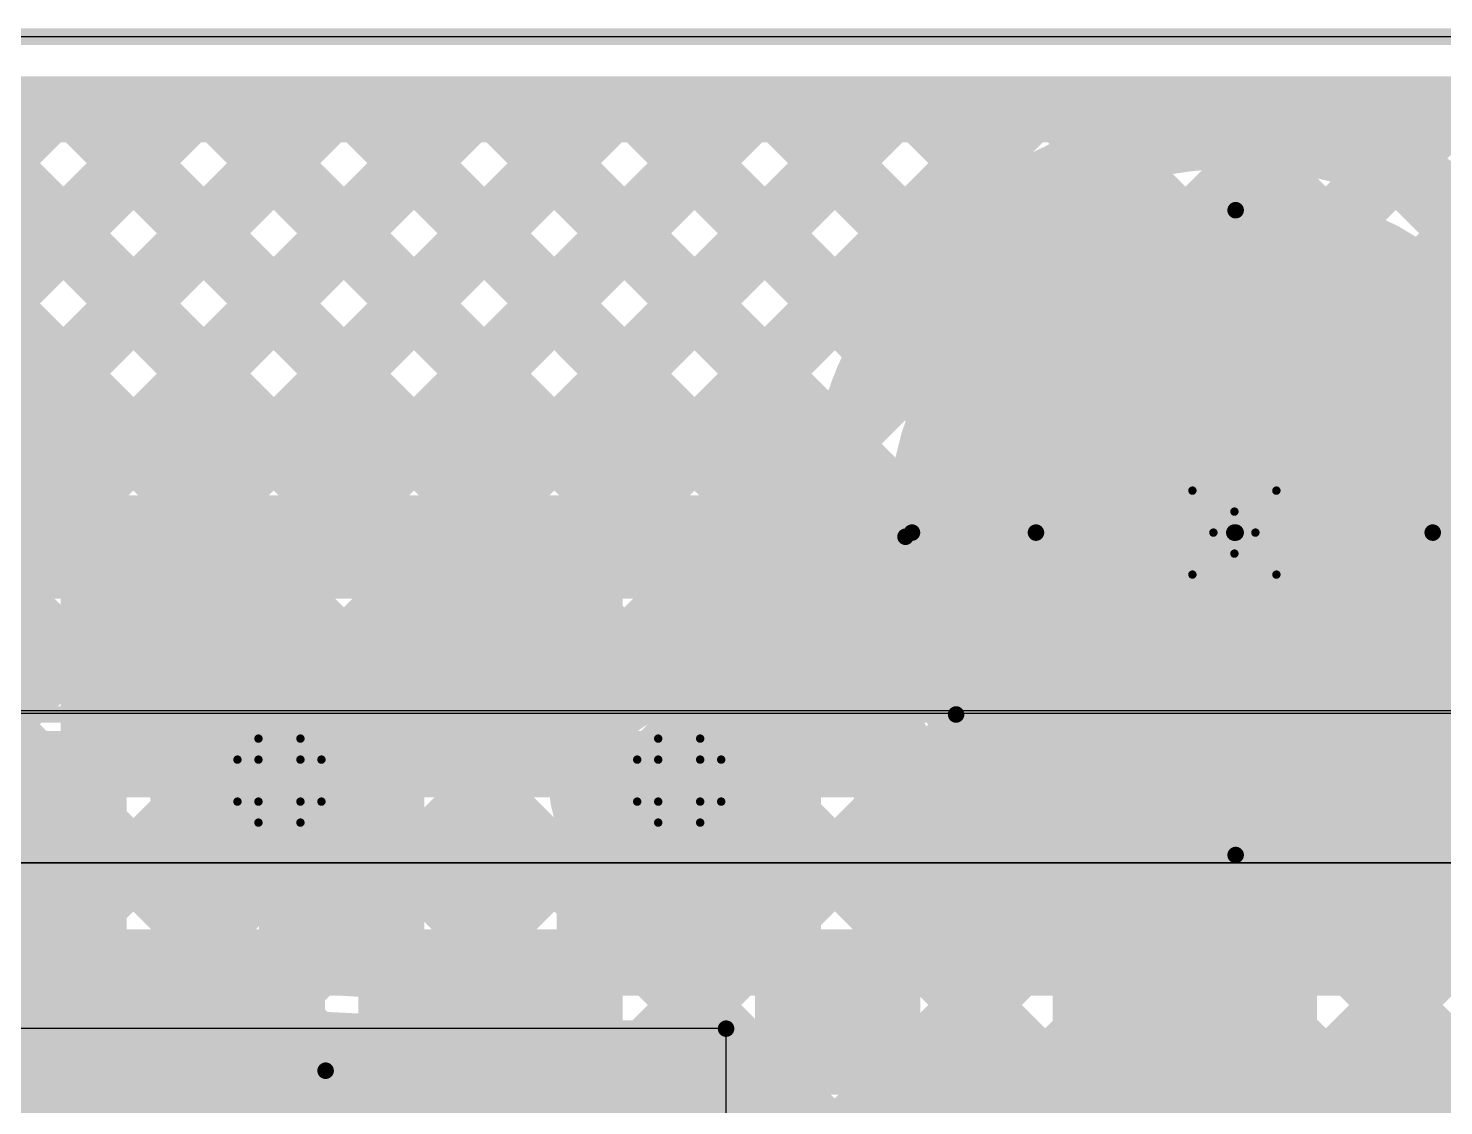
# Model space of a CAD drawing. Header units: millimetres. Extents: x 13 to 259, y -2 to 326.
# Drawn here: x 77 to 85.57, y 75.33 to 81.85 of the extents above; entities that cross this region are included whole.
import ezdxf

# ---------------------------------------------------------------- set-up
doc = ezdxf.new("R2010")
doc.units = ezdxf.units.MM
for name, color, linetype in [('BottomLayer', 5, 'Continuous'), ('BottomSolder', 6, 'Continuous'), ('ConnectLayer', 7, 'Continuous'), ('DrillDrawing', 1, 'Continuous'), ('Mechanical2', 216, 'Continuous'), ('Mechanical34', 56, 'Continuous'), ('Mechanical8', 56, 'Continuous'), ('MidLayer1', 16, 'Continuous'), ('MidLayer2', 76, 'Continuous'), ('MidLayer3', 90, 'Continuous'), ('MidLayer4', 156, 'Continuous'), ('MidLayer5', 130, 'Continuous'), ('MidLayer6', 216, 'Continuous'), ('MultiLayer', 9, 'Continuous'), ('TopLayer', 1, 'Continuous'), ('TopSolder', 216, 'Continuous')]:
    doc.layers.add(name, color=color, linetype=linetype)

# ---------------------------------------------------------------- blocks, each defined once
blk = doc.blocks.new('MTG240_400_177')
at = {"layer": 'BottomLayer', "const_width": 2}
blk.add_lwpolyline([(-1, 0, 1), (1, 0, 1)], format="xyb", close=True, dxfattribs=at)
at = {"layer": 'BottomSolder', "const_width": 2.1016}
blk.add_lwpolyline([(-1.0508, 0, 1), (1.0508, 0, 1)], format="xyb", close=True, dxfattribs=at)
at = {"layer": 'MidLayer1', "const_width": 2}
blk.add_lwpolyline([(-1, 0, 1), (1, 0, 1)], format="xyb", close=True, dxfattribs=at)
at = {"layer": 'MidLayer2', "const_width": 2}
blk.add_lwpolyline([(-1, 0, 1), (1, 0, 1)], format="xyb", close=True, dxfattribs=at)
at = {"layer": 'MidLayer3', "const_width": 2}
blk.add_lwpolyline([(-1, 0, 1), (1, 0, 1)], format="xyb", close=True, dxfattribs=at)
at = {"layer": 'MidLayer4', "const_width": 2}
blk.add_lwpolyline([(-1, 0, 1), (1, 0, 1)], format="xyb", close=True, dxfattribs=at)
at = {"layer": 'MidLayer5', "const_width": 2}
blk.add_lwpolyline([(-1, 0, 1), (1, 0, 1)], format="xyb", close=True, dxfattribs=at)
at = {"layer": 'MidLayer6', "const_width": 2}
blk.add_lwpolyline([(-1, 0, 1), (1, 0, 1)], format="xyb", close=True, dxfattribs=at)
at = {"layer": 'MultiLayer', "const_width": 2}
blk.add_lwpolyline([(-1, 0, 1), (1, 0, 1)], format="xyb", close=True, dxfattribs=at)
at = {"layer": 'TopLayer', "const_width": 2}
blk.add_lwpolyline([(-1, 0, 1), (1, 0, 1)], format="xyb", close=True, dxfattribs=at)
at = {"layer": 'TopSolder', "const_width": 2.1016}
blk.add_lwpolyline([(-1.0508, 0, 1), (1.0508, 0, 1)], format="xyb", close=True, dxfattribs=at)
blk = doc.blocks.new('MTG270_500_182')
at = {"layer": 'BottomLayer', "const_width": 2.5}
blk.add_lwpolyline([(-1.25, 0, 1), (1.25, 0, 1)], format="xyb", close=True, dxfattribs=at)
at = {"layer": 'BottomSolder', "const_width": 2.6016}
blk.add_lwpolyline([(-1.3008, 0, 1), (1.3008, 0, 1)], format="xyb", close=True, dxfattribs=at)
at = {"layer": 'MidLayer1', "const_width": 2.5}
blk.add_lwpolyline([(-1.25, 0, 1), (1.25, 0, 1)], format="xyb", close=True, dxfattribs=at)
at = {"layer": 'MidLayer2', "const_width": 2.5}
blk.add_lwpolyline([(-1.25, 0, 1), (1.25, 0, 1)], format="xyb", close=True, dxfattribs=at)
at = {"layer": 'MidLayer3', "const_width": 2.5}
blk.add_lwpolyline([(-1.25, 0, 1), (1.25, 0, 1)], format="xyb", close=True, dxfattribs=at)
at = {"layer": 'MidLayer4', "const_width": 2.5}
blk.add_lwpolyline([(-1.25, 0, 1), (1.25, 0, 1)], format="xyb", close=True, dxfattribs=at)
at = {"layer": 'MidLayer5', "const_width": 2.5}
blk.add_lwpolyline([(-1.25, 0, 1), (1.25, 0, 1)], format="xyb", close=True, dxfattribs=at)
at = {"layer": 'MidLayer6', "const_width": 2.5}
blk.add_lwpolyline([(-1.25, 0, 1), (1.25, 0, 1)], format="xyb", close=True, dxfattribs=at)
at = {"layer": 'MultiLayer', "const_width": 2.5}
blk.add_lwpolyline([(-1.25, 0, 1), (1.25, 0, 1)], format="xyb", close=True, dxfattribs=at)
at = {"layer": 'TopLayer', "const_width": 2.5}
blk.add_lwpolyline([(-1.25, 0, 1), (1.25, 0, 1)], format="xyb", close=True, dxfattribs=at)
at = {"layer": 'TopSolder', "const_width": 2.6016}
blk.add_lwpolyline([(-1.3008, 0, 1), (1.3008, 0, 1)], format="xyb", close=True, dxfattribs=at)
blk = doc.blocks.new('MTG240_400_183')
at = {"layer": 'BottomLayer', "const_width": 2}
blk.add_lwpolyline([(-1, 0, 1), (1, 0, 1)], format="xyb", close=True, dxfattribs=at)
at = {"layer": 'BottomSolder', "const_width": 2.1016}
blk.add_lwpolyline([(-1.0508, 0, 1), (1.0508, 0, 1)], format="xyb", close=True, dxfattribs=at)
at = {"layer": 'MidLayer1', "const_width": 2}
blk.add_lwpolyline([(-1, 0, 1), (1, 0, 1)], format="xyb", close=True, dxfattribs=at)
at = {"layer": 'MidLayer2', "const_width": 2}
blk.add_lwpolyline([(-1, 0, 1), (1, 0, 1)], format="xyb", close=True, dxfattribs=at)
at = {"layer": 'MidLayer3', "const_width": 2}
blk.add_lwpolyline([(-1, 0, 1), (1, 0, 1)], format="xyb", close=True, dxfattribs=at)
at = {"layer": 'MidLayer4', "const_width": 2}
blk.add_lwpolyline([(-1, 0, 1), (1, 0, 1)], format="xyb", close=True, dxfattribs=at)
at = {"layer": 'MidLayer5', "const_width": 2}
blk.add_lwpolyline([(-1, 0, 1), (1, 0, 1)], format="xyb", close=True, dxfattribs=at)
at = {"layer": 'MidLayer6', "const_width": 2}
blk.add_lwpolyline([(-1, 0, 1), (1, 0, 1)], format="xyb", close=True, dxfattribs=at)
at = {"layer": 'MultiLayer', "const_width": 2}
blk.add_lwpolyline([(-1, 0, 1), (1, 0, 1)], format="xyb", close=True, dxfattribs=at)
at = {"layer": 'TopLayer', "const_width": 2}
blk.add_lwpolyline([(-1, 0, 1), (1, 0, 1)], format="xyb", close=True, dxfattribs=at)
at = {"layer": 'TopSolder', "const_width": 2.1016}
blk.add_lwpolyline([(-1.0508, 0, 1), (1.0508, 0, 1)], format="xyb", close=True, dxfattribs=at)

msp = doc.modelspace()

# ---------------------------------------------------------------- linework, layer by layer
at = {"layer": 'BottomLayer', "const_width": 0.25}
for points in [[(78.3984, 77.3, 1), (78.6484, 77.3, 1)], [(80.8166, 77.3, 1), (81.0666, 77.3, 1)]]:
    msp.add_lwpolyline(points, format="xyb", close=True, dxfattribs=at)
at = {"layer": 'BottomSolder', "const_width": 0.3516}
for points in [[(78.3476, 77.3, 1), (78.6992, 77.3, 1)], [(80.7658, 77.3, 1), (81.1174, 77.3, 1)]]:
    msp.add_lwpolyline(points, format="xyb", close=True, dxfattribs=at)
at = {"layer": 'ConnectLayer'}
for p, q in [((71.3329, 81.8), (93.9, 81.8)), ((71.3329, 81.8), (93.9, 81.8)), ((70.8, 77.725), (100.8311, 77.725)), ((101.875, 76.8), (70.8898, 76.8))]:
    msp.add_line(p, q, dxfattribs=at)
at = {"layer": 'ConnectLayer', "const_width": 0.4}
for points in [[(68.24, 68.24), (81.36, 81.36)], [(68.24, 68.24), (81.36, 81.36)], [(68.24, 71.6342), (77.9659, 81.36)], [(68.24, 69.0886), (80.5115, 81.36)], [(68.24, 70.7856), (78.8144, 81.36)], [(68.24, 69.9371), (79.663, 81.36)], [(68.24, 72.4827), (77.1174, 81.36)], [(69.0885, 68.24), (82.2085, 81.36)], [(69.9371, 68.24), (83.0571, 81.36)], [(70.7856, 68.24), (83.9056, 81.36)], [(71.3329, 81.36), (93.9, 81.36)], [(71.3329, 81.36), (93.9, 81.36)], [(71.3329, 81.36), (93.9, 81.36)], [(71.3329, 81.36), (93.9, 81.36)], [(71.3329, 81.36), (93.9, 81.36)], [(71.3748, 81.36), (84.4948, 68.24)], [(71.6341, 68.24), (84.7541, 81.36)], [(72.003, 74.5486), (78.8144, 81.36)], [(72.003, 74.5486), (78.8144, 81.36)], [(72.2233, 81.36), (85.3433, 68.24)], [(72.4827, 68.24), (85.6026, 81.36)], [(73.0718, 81.36), (78.2764, 76.1554)], [(73.0718, 81.36), (78.2764, 76.1554)], [(73.0718, 81.36), (86.1918, 68.24)], [(73.3312, 68.24), (86.4512, 81.36)], [(73.6459, 77.8886), (77.1174, 81.36)], [(73.6459, 77.8886), (77.1174, 81.36)], [(73.829, 78.0717), (77.1174, 81.36)], [(73.9204, 81.36), (77.9352, 77.3452)], [(73.9204, 81.36), (77.9352, 77.3452)], [(73.9204, 81.36), (87.0404, 68.24)], [(73.9204, 81.36), (77.2087, 78.0717)], [(74.1797, 68.24), (87.2997, 81.36)], [(74.1991, 77.5932), (77.9659, 81.36)], [(74.1991, 77.5932), (77.9659, 81.36)], [(74.6776, 78.0717), (77.9659, 81.36)], [(74.7689, 81.36), (78.2879, 77.841)], [(74.7689, 81.36), (78.2879, 77.841)], [(74.7689, 81.36), (87.8889, 68.24)], [(74.7689, 81.36), (78.0572, 78.0717)], [(75.0282, 68.24), (88.1482, 81.36)], [(75.1224, 79.365), (77.1174, 81.36)], [(75.5261, 78.0717), (78.8144, 81.36)], [(75.6174, 81.36), (84.4418, 72.5356)], [(75.6174, 81.36), (84.4418, 72.5356)], [(75.6174, 81.36), (88.7374, 68.24)], [(75.6174, 81.36), (77.6124, 79.365)], [(75.6174, 81.36), (78.9058, 78.0717)], [(75.8768, 68.24), (88.9968, 81.36)], [(75.9709, 79.365), (77.9659, 81.36)], [(76.1872, 77.8843), (79.663, 81.36)], [(76.1872, 77.8843), (79.663, 81.36)], [(76.3483, 76.3483), (81.36, 81.36)], [(76.3483, 76.3483), (81.36, 81.36)], [(76.3483, 76.3483), (81.36, 81.36)], [(76.3483, 76.3483), (81.36, 81.36)], [(76.3746, 78.0717), (79.663, 81.36)], [(76.4659, 81.36), (80.372, 77.4539)], [(76.4659, 81.36), (80.372, 77.4539)], [(76.4659, 81.36), (89.5859, 68.24)], [(76.4659, 81.36), (78.4609, 79.365)], [(76.4659, 81.36), (79.7543, 78.0717)], [(76.658, 77.5065), (80.5115, 81.36)], [(76.658, 77.5065), (80.5115, 81.36)], [(76.7253, 68.24), (89.8453, 81.36)], [(76.8194, 79.365), (78.8144, 81.36)], [(77.2231, 78.0717), (80.5115, 81.36)], [(77.3145, 81.36), (80.8014, 77.8731)], [(77.3145, 81.36), (80.8014, 77.8731)], [(77.3145, 81.36), (90.4345, 68.24)], [(77.3145, 81.36), (79.3095, 79.365)], [(77.3145, 81.36), (80.6028, 78.0717)], [(77.5738, 68.24), (90.6938, 81.36)], [(77.668, 79.365), (79.663, 81.36)], [(78.0717, 78.0717), (81.36, 81.36)], [(78.0717, 78.0717), (81.36, 81.36)], [(78.163, 81.36), (86.9332, 72.5898)], [(78.163, 81.36), (86.9332, 72.5898)], [(78.163, 81.36), (91.283, 68.24)], [(78.163, 81.36), (80.158, 79.365)], [(78.163, 81.36), (81.4513, 78.0717)], [(78.4223, 68.24), (91.5423, 81.36)], [(78.5165, 79.365), (80.5115, 81.36)], [(78.7087, 77.8602), (82.2085, 81.36)], [(78.7087, 77.8602), (82.2085, 81.36)], [(78.9202, 78.0717), (82.2085, 81.36)], [(79.0115, 81.36), (81.9229, 78.4487)], [(79.0115, 81.36), (81.9229, 78.4487)], [(79.0115, 81.36), (92.1315, 68.24)], [(79.0115, 81.36), (81.0065, 79.365)], [(79.0115, 81.36), (81.9229, 78.4487)], [(79.1037, 77.4067), (83.0571, 81.36)], [(79.1037, 77.4067), (83.0571, 81.36)], [(79.365, 79.365), (81.36, 81.36)], [(79.365, 79.365), (81.36, 81.36)], [(79.7687, 78.0717), (83.0571, 81.36)], [(79.8601, 81.36), (81.9446, 79.2755)], [(79.8601, 81.36), (81.9446, 79.2755)], [(79.8601, 81.36), (92.9801, 68.24)], [(79.8601, 81.36), (81.8551, 79.365)], [(79.8601, 81.36), (81.9446, 79.2755)], [(80.2135, 79.365), (82.2085, 81.36)], [(80.7086, 81.36), (82.1653, 79.9033)], [(80.7086, 81.36), (82.1653, 79.9033)], [(80.7086, 81.36), (93.8286, 68.24)], [(80.7086, 81.36), (82.1653, 79.9033)], [(80.7086, 81.36), (82.1653, 79.9033)], [(81.0621, 79.365), (83.0571, 81.36)], [(81.4513, 72.1175), (90.6938, 81.36)], [(81.4513, 72.1175), (90.6938, 81.36)], [(81.5571, 81.36), (82.5119, 80.4053)], [(81.5571, 81.36), (82.5119, 80.4053)], [(81.5571, 81.36), (94.6771, 68.24)], [(81.5571, 81.36), (82.5119, 80.4053)], [(81.5571, 81.36), (82.5119, 80.4053)], [(82.4056, 81.36), (82.9666, 80.7991)], [(82.4056, 81.36), (82.9666, 80.7991)], [(82.4056, 81.36), (95.5256, 68.24)], [(82.4056, 81.36), (82.9666, 80.7991)], [(82.4056, 81.36), (82.9666, 80.7991)], [(83.2542, 81.36), (83.5359, 81.0783)], [(83.2542, 81.36), (83.5359, 81.0783)], [(83.2542, 81.36), (96.3742, 68.24)], [(83.2542, 81.36), (83.5359, 81.0783)], [(83.2542, 81.36), (83.5359, 81.0783)], [(83.6625, 81.1169), (83.9056, 81.36)], [(83.6625, 81.1169), (83.9056, 81.36)], [(83.6625, 81.1169), (83.9056, 81.36)], [(83.6625, 81.1169), (83.9056, 81.36)], [(84.1027, 81.36), (84.26, 81.2027)], [(84.1027, 81.36), (84.26, 81.2027)], [(84.1027, 81.36), (97.2227, 68.24)], [(84.1027, 81.36), (84.26, 81.2027)], [(84.1027, 81.36), (84.26, 81.2027)], [(84.5807, 81.1866), (84.7541, 81.36)], [(84.5807, 81.1866), (84.7541, 81.36)], [(84.5807, 81.1866), (84.7541, 81.36)], [(84.5807, 81.1866), (84.7541, 81.36)], [(84.9512, 81.36), (85.3495, 80.9617)], [(84.9512, 81.36), (85.3495, 80.9617)], [(84.9512, 81.36), (98.0712, 68.24)], [(84.9512, 81.36), (85.3495, 80.9617)], [(84.9512, 81.36), (85.3495, 80.9617)], [(85.2499, 81.0073), (85.6026, 81.36)], [(85.2499, 81.0073), (85.6026, 81.36)], [(85.2499, 81.0073), (85.6026, 81.36)], [(85.2499, 81.0073), (85.6026, 81.36)], [(78.7481, 76.2025), (81.9832, 79.4376)], [(78.7481, 76.2025), (81.9832, 79.4376)], [(80.6173, 78.0717), (81.9832, 79.4376)], [(81.9106, 79.365), (81.9832, 79.4376)], [(68.4415, 79.365), (81.9644, 79.365)], [(68.2908, 78.825), (131.6358, 78.825)], [(77.3998, 68.24), (77.3998, 78.825)], [(77.9998, 68.24), (77.9998, 78.825)], [(78.5998, 68.24), (78.5998, 78.825)], [(79.1998, 68.24), (79.1998, 78.825)], [(79.7998, 68.24), (79.7998, 78.825)], [(80.3998, 68.24), (80.3998, 78.825)], [(80.9998, 68.24), (80.9998, 78.825)], [(81.5998, 68.24), (81.5998, 78.825)], [(82.1998, 68.24), (82.1998, 78.825)], [(82.7998, 68.24), (82.7998, 78.825)], [(83.3998, 68.24), (83.3998, 78.825)], [(83.9998, 68.24), (83.9998, 78.825)], [(84.5998, 68.24), (84.5998, 78.825)], [(85.1998, 68.24), (85.1998, 78.825)], [(68.258, 78.5998), (131.6685, 78.5998)], [(81.2163, 77.8222), (81.9135, 78.5194)], [(81.2163, 77.8222), (81.9135, 78.5194)], [(81.4658, 78.0717), (81.9135, 78.5194)], [(70.8, 78.0717), (82.0101, 78.0717)], [(68.24, 77.9998), (133.1439, 77.9998)], [(81.5315, 77.2888), (82.0928, 77.8501)], [(81.5315, 77.2888), (82.0928, 77.8501)], [(68.24, 77.3998), (132.9186, 77.3998)], [(82.7149, 72.5326), (87.623, 77.4407)], [(82.7149, 72.5326), (87.623, 77.4407)], [(80.6381, 75.547), (82.4088, 77.3176)], [(80.6381, 75.547), (82.4088, 77.3176)], [(76.9009, 76.0524), (77.9633, 77.1148)], [(76.9009, 76.0524), (77.9633, 77.1148)], [(81.5147, 77.1598), (86.399, 72.2755)], [(81.5147, 77.1598), (86.399, 72.2755)], [(79.0644, 77.0645), (80.4197, 75.7092)], [(79.0644, 77.0645), (80.4197, 75.7092)], [(76.6019, 76.9814), (77.6276, 75.9557)], [(76.6019, 76.9814), (77.6276, 75.9557)], [(79.5092, 76.1151), (80.4194, 77.0253)], [(79.5092, 76.1151), (80.4194, 77.0253)], [(81.0608, 75.1211), (82.835, 76.8953)], [(81.0608, 75.1211), (82.835, 76.8953)], [(68.24, 76.7998), (140.6197, 76.7998)], [(77.6719, 75.9748), (78.4168, 76.7197)], [(77.6719, 75.9748), (78.4168, 76.7197)], [(78.5686, 76.7117), (79.0921, 76.1883)], [(78.5686, 76.7117), (79.0921, 76.1883)], [(80.1254, 75.8828), (80.9528, 76.7101)], [(80.1254, 75.8828), (80.9528, 76.7101)], [(81.0955, 76.7304), (89.5859, 68.24)], [(81.0955, 76.7304), (89.5859, 68.24)], [(85.4033, 76.6653), (93.8286, 68.24)], [(85.4033, 76.6653), (93.8286, 68.24)], [(81.3932, 74.605), (83.3718, 76.5835)], [(81.3932, 74.605), (83.3718, 76.5835)], [(81.7018, 73.2166), (84.9807, 76.4954)], [(81.7018, 73.2166), (84.9807, 76.4954)], [(84.7755, 76.4445), (88.7839, 72.4362)], [(84.7755, 76.4445), (88.7839, 72.4362)], [(81.6212, 73.9845), (84.0471, 76.4104)], [(81.6212, 73.9845), (84.0471, 76.4104)], [(83.9487, 76.4228), (88.58, 71.7915)], [(83.9487, 76.4228), (88.58, 71.7915)], [(68.24, 76.1998), (141.7249, 76.1998)], [(68.24, 75.5998), (134.4732, 75.5998)]]:
    msp.add_lwpolyline(points, dxfattribs=at)
at = {"layer": 'ConnectLayer'}
for points, const_width in [([(77.0174, 81.36, 1), (77.2174, 81.36, 1)], 0.2), ([(77.0174, 81.36, 1), (77.2174, 81.36, 1)], 0.2), ([(77.0174, 81.36, 1), (77.2174, 81.36, 1)], 0.2), ([(77.0174, 81.36, 1), (77.2174, 81.36, 1)], 0.2), ([(77.0174, 81.36, 1), (77.2174, 81.36, 1)], 0.2), ([(77.2145, 81.36, 1), (77.4145, 81.36, 1)], 0.2), ([(77.2145, 81.36, 1), (77.4145, 81.36, 1)], 0.2), ([(77.2145, 81.36, 1), (77.4145, 81.36, 1)], 0.2), ([(77.2145, 81.36, 1), (77.4145, 81.36, 1)], 0.2), ([(77.2145, 81.36, 1), (77.4145, 81.36, 1)], 0.2), ([(77.8659, 81.36, 1), (78.0659, 81.36, 1)], 0.2), ([(77.8659, 81.36, 1), (78.0659, 81.36, 1)], 0.2), ([(77.8659, 81.36, 1), (78.0659, 81.36, 1)], 0.2), ([(77.8659, 81.36, 1), (78.0659, 81.36, 1)], 0.2), ([(77.8659, 81.36, 1), (78.0659, 81.36, 1)], 0.2), ([(78.063, 81.36, 1), (78.263, 81.36, 1)], 0.2), ([(78.063, 81.36, 1), (78.263, 81.36, 1)], 0.2), ([(78.063, 81.36, 1), (78.263, 81.36, 1)], 0.2), ([(78.063, 81.36, 1), (78.263, 81.36, 1)], 0.2), ([(78.063, 81.36, 1), (78.263, 81.36, 1)], 0.2), ([(78.7144, 81.36, 1), (78.9144, 81.36, 1)], 0.2), ([(78.7144, 81.36, 1), (78.9144, 81.36, 1)], 0.2), ([(78.7144, 81.36, 1), (78.9144, 81.36, 1)], 0.2), ([(78.7144, 81.36, 1), (78.9144, 81.36, 1)], 0.2), ([(78.7144, 81.36, 1), (78.9144, 81.36, 1)], 0.2), ([(78.9115, 81.36, 1), (79.1115, 81.36, 1)], 0.2), ([(78.9115, 81.36, 1), (79.1115, 81.36, 1)], 0.2), ([(78.9115, 81.36, 1), (79.1115, 81.36, 1)], 0.2), ([(78.9115, 81.36, 1), (79.1115, 81.36, 1)], 0.2), ([(78.9115, 81.36, 1), (79.1115, 81.36, 1)], 0.2), ([(79.563, 81.36, 1), (79.763, 81.36, 1)], 0.2), ([(79.563, 81.36, 1), (79.763, 81.36, 1)], 0.2), ([(79.563, 81.36, 1), (79.763, 81.36, 1)], 0.2), ([(79.563, 81.36, 1), (79.763, 81.36, 1)], 0.2), ([(79.563, 81.36, 1), (79.763, 81.36, 1)], 0.2), ([(79.7601, 81.36, 1), (79.9601, 81.36, 1)], 0.2), ([(79.7601, 81.36, 1), (79.9601, 81.36, 1)], 0.2), ([(79.7601, 81.36, 1), (79.9601, 81.36, 1)], 0.2), ([(79.7601, 81.36, 1), (79.9601, 81.36, 1)], 0.2), ([(79.7601, 81.36, 1), (79.9601, 81.36, 1)], 0.2), ([(80.4115, 81.36, 1), (80.6115, 81.36, 1)], 0.2), ([(80.4115, 81.36, 1), (80.6115, 81.36, 1)], 0.2), ([(80.4115, 81.36, 1), (80.6115, 81.36, 1)], 0.2), ([(80.4115, 81.36, 1), (80.6115, 81.36, 1)], 0.2), ([(80.4115, 81.36, 1), (80.6115, 81.36, 1)], 0.2), ([(80.6086, 81.36, 1), (80.8086, 81.36, 1)], 0.2), ([(80.6086, 81.36, 1), (80.8086, 81.36, 1)], 0.2), ([(80.6086, 81.36, 1), (80.8086, 81.36, 1)], 0.2), ([(80.6086, 81.36, 1), (80.8086, 81.36, 1)], 0.2), ([(80.6086, 81.36, 1), (80.8086, 81.36, 1)], 0.2), ([(81.26, 81.36, 1), (81.46, 81.36, 1)], 0.2), ([(81.26, 81.36, 1), (81.46, 81.36, 1)], 0.2), ([(81.26, 81.36, 1), (81.46, 81.36, 1)], 0.2), ([(81.26, 81.36, 1), (81.46, 81.36, 1)], 0.2), ([(81.26, 81.36, 1), (81.46, 81.36, 1)], 0.2), ([(81.26, 81.36, 1), (81.46, 81.36, 1)], 0.2), ([(81.26, 81.36, 1), (81.46, 81.36, 1)], 0.2), ([(81.26, 81.36, 1), (81.46, 81.36, 1)], 0.2), ([(81.26, 81.36, 1), (81.46, 81.36, 1)], 0.2), ([(81.26, 81.36, 1), (81.46, 81.36, 1)], 0.2), ([(81.4571, 81.36, 1), (81.6571, 81.36, 1)], 0.2), ([(81.4571, 81.36, 1), (81.6571, 81.36, 1)], 0.2), ([(81.4571, 81.36, 1), (81.6571, 81.36, 1)], 0.2), ([(81.4571, 81.36, 1), (81.6571, 81.36, 1)], 0.2), ([(81.4571, 81.36, 1), (81.6571, 81.36, 1)], 0.2), ([(82.1085, 81.36, 1), (82.3085, 81.36, 1)], 0.2), ([(82.1085, 81.36, 1), (82.3085, 81.36, 1)], 0.2), ([(82.1085, 81.36, 1), (82.3085, 81.36, 1)], 0.2), ([(82.1085, 81.36, 1), (82.3085, 81.36, 1)], 0.2), ([(82.1085, 81.36, 1), (82.3085, 81.36, 1)], 0.2), ([(82.3056, 81.36, 1), (82.5056, 81.36, 1)], 0.2), ([(82.3056, 81.36, 1), (82.5056, 81.36, 1)], 0.2), ([(82.3056, 81.36, 1), (82.5056, 81.36, 1)], 0.2), ([(82.3056, 81.36, 1), (82.5056, 81.36, 1)], 0.2), ([(82.3056, 81.36, 1), (82.5056, 81.36, 1)], 0.2), ([(82.9571, 81.36, 1), (83.1571, 81.36, 1)], 0.2), ([(82.9571, 81.36, 1), (83.1571, 81.36, 1)], 0.2), ([(82.9571, 81.36, 1), (83.1571, 81.36, 1)], 0.2), ([(82.9571, 81.36, 1), (83.1571, 81.36, 1)], 0.2), ([(82.9571, 81.36, 1), (83.1571, 81.36, 1)], 0.2), ([(83.1542, 81.36, 1), (83.3542, 81.36, 1)], 0.2), ([(83.1542, 81.36, 1), (83.3542, 81.36, 1)], 0.2), ([(83.1542, 81.36, 1), (83.3542, 81.36, 1)], 0.2), ([(83.1542, 81.36, 1), (83.3542, 81.36, 1)], 0.2), ([(83.1542, 81.36, 1), (83.3542, 81.36, 1)], 0.2), ([(83.8056, 81.36, 1), (84.0056, 81.36, 1)], 0.2), ([(83.8056, 81.36, 1), (84.0056, 81.36, 1)], 0.2), ([(83.8056, 81.36, 1), (84.0056, 81.36, 1)], 0.2), ([(83.8056, 81.36, 1), (84.0056, 81.36, 1)], 0.2), ([(83.8056, 81.36, 1), (84.0056, 81.36, 1)], 0.2), ([(84.0027, 81.36, 1), (84.2027, 81.36, 1)], 0.2), ([(84.0027, 81.36, 1), (84.2027, 81.36, 1)], 0.2), ([(84.0027, 81.36, 1), (84.2027, 81.36, 1)], 0.2), ([(84.0027, 81.36, 1), (84.2027, 81.36, 1)], 0.2), ([(84.0027, 81.36, 1), (84.2027, 81.36, 1)], 0.2), ([(84.6541, 81.36, 1), (84.8541, 81.36, 1)], 0.2), ([(84.6541, 81.36, 1), (84.8541, 81.36, 1)], 0.2), ([(84.6541, 81.36, 1), (84.8541, 81.36, 1)], 0.2), ([(84.6541, 81.36, 1), (84.8541, 81.36, 1)], 0.2), ([(84.6541, 81.36, 1), (84.8541, 81.36, 1)], 0.2), ([(84.8512, 81.36, 1), (85.0512, 81.36, 1)], 0.2), ([(84.8512, 81.36, 1), (85.0512, 81.36, 1)], 0.2), ([(84.8512, 81.36, 1), (85.0512, 81.36, 1)], 0.2), ([(84.8512, 81.36, 1), (85.0512, 81.36, 1)], 0.2), ([(84.8512, 81.36, 1), (85.0512, 81.36, 1)], 0.2), ([(85.5026, 81.36, 1), (85.7026, 81.36, 1)], 0.2), ([(85.5026, 81.36, 1), (85.7026, 81.36, 1)], 0.2), ([(85.5026, 81.36, 1), (85.7026, 81.36, 1)], 0.2), ([(85.5026, 81.36, 1), (85.7026, 81.36, 1)], 0.2), ([(85.5026, 81.36, 1), (85.7026, 81.36, 1)], 0.2), ([(86.703, 78.8, 1), (81.897, 78.8, 1)], 0.4), ([(86.703, 78.8, 1), (81.897, 78.8, 1)], 0.4), ([(84.16, 81.2027, 1), (84.36, 81.2027, 1)], 0.2), ([(84.16, 81.2027, 1), (84.36, 81.2027, 1)], 0.2), ([(84.16, 81.2027, 1), (84.36, 81.2027, 1)], 0.2), ([(84.16, 81.2027, 1), (84.36, 81.2027, 1)], 0.2), ([(84.4807, 81.1866, 1), (84.6807, 81.1866, 1)], 0.2), ([(84.4807, 81.1866, 1), (84.6807, 81.1866, 1)], 0.2), ([(84.4807, 81.1866, 1), (84.6807, 81.1866, 1)], 0.2), ([(84.4807, 81.1866, 1), (84.6807, 81.1866, 1)], 0.2), ([(83.4359, 81.0783, 1), (83.6359, 81.0783, 1)], 0.2), ([(83.4359, 81.0783, 1), (83.6359, 81.0783, 1)], 0.2), ([(83.4359, 81.0783, 1), (83.6359, 81.0783, 1)], 0.2), ([(83.4359, 81.0783, 1), (83.6359, 81.0783, 1)], 0.2), ([(83.5625, 81.1169, 1), (83.7625, 81.1169, 1)], 0.2), ([(83.5625, 81.1169, 1), (83.7625, 81.1169, 1)], 0.2), ([(83.5625, 81.1169, 1), (83.7625, 81.1169, 1)], 0.2), ([(83.5625, 81.1169, 1), (83.7625, 81.1169, 1)], 0.2), ([(85.1499, 81.0073, 1), (85.3499, 81.0073, 1)], 0.2), ([(85.1499, 81.0073, 1), (85.3499, 81.0073, 1)], 0.2), ([(85.1499, 81.0073, 1), (85.3499, 81.0073, 1)], 0.2), ([(85.1499, 81.0073, 1), (85.3499, 81.0073, 1)], 0.2), ([(85.2495, 80.9617, 1), (85.4495, 80.9617, 1)], 0.2), ([(85.2495, 80.9617, 1), (85.4495, 80.9617, 1)], 0.2), ([(85.2495, 80.9617, 1), (85.4495, 80.9617, 1)], 0.2), ([(85.2495, 80.9617, 1), (85.4495, 80.9617, 1)], 0.2), ([(82.8666, 80.7991, 1), (83.0666, 80.7991, 1)], 0.2), ([(82.8666, 80.7991, 1), (83.0666, 80.7991, 1)], 0.2), ([(82.8666, 80.7991, 1), (83.0666, 80.7991, 1)], 0.2), ([(82.8666, 80.7991, 1), (83.0666, 80.7991, 1)], 0.2), ([(82.4119, 80.4053, 1), (82.6119, 80.4053, 1)], 0.2), ([(82.4119, 80.4053, 1), (82.6119, 80.4053, 1)], 0.2), ([(82.4119, 80.4053, 1), (82.6119, 80.4053, 1)], 0.2), ([(82.4119, 80.4053, 1), (82.6119, 80.4053, 1)], 0.2), ([(82.0653, 79.9033, 1), (82.2653, 79.9033, 1)], 0.2), ([(82.0653, 79.9033, 1), (82.2653, 79.9033, 1)], 0.2), ([(82.0653, 79.9033, 1), (82.2653, 79.9033, 1)], 0.2), ([(82.0653, 79.9033, 1), (82.2653, 79.9033, 1)], 0.2), ([(81.8832, 79.4376, 1), (82.0832, 79.4376, 1)], 0.2), ([(81.8832, 79.4376, 1), (82.0832, 79.4376, 1)], 0.2), ([(81.8832, 79.4376, 1), (82.0832, 79.4376, 1)], 0.2), ([(81.8832, 79.4376, 1), (82.0832, 79.4376, 1)], 0.2), ([(76.7194, 79.365, 1), (76.9194, 79.365, 1)], 0.2), ([(77.5124, 79.365, 1), (77.7124, 79.365, 1)], 0.2), ([(77.568, 79.365, 1), (77.768, 79.365, 1)], 0.2), ([(78.3609, 79.365, 1), (78.5609, 79.365, 1)], 0.2), ([(78.4165, 79.365, 1), (78.6165, 79.365, 1)], 0.2), ([(79.2095, 79.365, 1), (79.4095, 79.365, 1)], 0.2), ([(79.265, 79.365, 1), (79.465, 79.365, 1)], 0.2), ([(79.265, 79.365, 1), (79.465, 79.365, 1)], 0.2), ([(80.058, 79.365, 1), (80.258, 79.365, 1)], 0.2), ([(80.1135, 79.365, 1), (80.3135, 79.365, 1)], 0.2), ([(80.9065, 79.365, 1), (81.1065, 79.365, 1)], 0.2), ([(80.9621, 79.365, 1), (81.1621, 79.365, 1)], 0.2), ([(81.7551, 79.365, 1), (81.9551, 79.365, 1)], 0.2), ([(81.8106, 79.365, 1), (82.0106, 79.365, 1)], 0.2), ([(81.8644, 79.365, 1), (82.0644, 79.365, 1)], 0.2), ([(81.8644, 79.365, 1), (82.0644, 79.365, 1)], 0.2), ([(81.8446, 79.2755, 1), (82.0446, 79.2755, 1)], 0.2), ([(81.8446, 79.2755, 1), (82.0446, 79.2755, 1)], 0.2), ([(81.8446, 79.2755, 1), (82.0446, 79.2755, 1)], 0.2), ([(77.2998, 78.825, 1), (77.4998, 78.825, 1)], 0.2), ([(77.8998, 78.825, 1), (78.0998, 78.825, 1)], 0.2), ([(78.4998, 78.825, 1), (78.6998, 78.825, 1)], 0.2), ([(79.0998, 78.825, 1), (79.2998, 78.825, 1)], 0.2), ([(79.6998, 78.825, 1), (79.8998, 78.825, 1)], 0.2), ([(80.2998, 78.825, 1), (80.4998, 78.825, 1)], 0.2), ([(80.8998, 78.825, 1), (81.0998, 78.825, 1)], 0.2), ([(81.4998, 78.825, 1), (81.6998, 78.825, 1)], 0.2), ([(82.0998, 78.825, 1), (82.2998, 78.825, 1)], 0.2), ([(82.6998, 78.825, 1), (82.8998, 78.825, 1)], 0.2), ([(83.2998, 78.825, 1), (83.4998, 78.825, 1)], 0.2), ([(83.8998, 78.825, 1), (84.0998, 78.825, 1)], 0.2), ([(84.4998, 78.825, 1), (84.6998, 78.825, 1)], 0.2), ([(85.0998, 78.825, 1), (85.2998, 78.825, 1)], 0.2), ([(81.797, 78.8, 1), (81.997, 78.8, 1)], 0.2), ([(81.797, 78.8, 1), (81.997, 78.8, 1)], 0.2), ([(81.8135, 78.5194, 1), (82.0135, 78.5194, 1)], 0.2), ([(81.8135, 78.5194, 1), (82.0135, 78.5194, 1)], 0.2), ([(81.8135, 78.5194, 1), (82.0135, 78.5194, 1)], 0.2), ([(81.8229, 78.4487, 1), (82.0229, 78.4487, 1)], 0.2), ([(81.8229, 78.4487, 1), (82.0229, 78.4487, 1)], 0.2), ([(81.8229, 78.4487, 1), (82.0229, 78.4487, 1)], 0.2), ([(77.1087, 78.0717, 1), (77.3087, 78.0717, 1)], 0.2), ([(77.1231, 78.0717, 1), (77.3231, 78.0717, 1)], 0.2), ([(77.9572, 78.0717, 1), (78.1572, 78.0717, 1)], 0.2), ([(77.9717, 78.0717, 1), (78.1717, 78.0717, 1)], 0.2), ([(77.9717, 78.0717, 1), (78.1717, 78.0717, 1)], 0.2), ([(78.8058, 78.0717, 1), (79.0058, 78.0717, 1)], 0.2), ([(78.8202, 78.0717, 1), (79.0202, 78.0717, 1)], 0.2), ([(79.6543, 78.0717, 1), (79.8543, 78.0717, 1)], 0.2), ([(79.6687, 78.0717, 1), (79.8687, 78.0717, 1)], 0.2), ([(80.5028, 78.0717, 1), (80.7028, 78.0717, 1)], 0.2), ([(80.5173, 78.0717, 1), (80.7173, 78.0717, 1)], 0.2), ([(81.3513, 78.0717, 1), (81.5513, 78.0717, 1)], 0.2), ([(81.3658, 78.0717, 1), (81.5658, 78.0717, 1)], 0.2), ([(81.9101, 78.0717, 1), (82.1101, 78.0717, 1)], 0.2), ([(81.9101, 78.0717, 1), (82.1101, 78.0717, 1)], 0.2), ([(79.1134, 77.3, 1), (77.9334, 77.3, 1)], 0.4), ([(79.1134, 77.3, 1), (77.9334, 77.3, 1)], 0.4), ([(81.5316, 77.3, 1), (80.3516, 77.3, 1)], 0.4), ([(81.5316, 77.3, 1), (80.3516, 77.3, 1)], 0.4), ([(78.1879, 77.841, 1), (78.3879, 77.841, 1)], 0.2), ([(78.1879, 77.841, 1), (78.3879, 77.841, 1)], 0.2), ([(78.6087, 77.8602, 1), (78.8087, 77.8602, 1)], 0.2), ([(78.6087, 77.8602, 1), (78.8087, 77.8602, 1)], 0.2), ([(80.7014, 77.8731, 1), (80.9014, 77.8731, 1)], 0.2), ([(80.7014, 77.8731, 1), (80.9014, 77.8731, 1)], 0.2), ([(81.1163, 77.8222, 1), (81.3163, 77.8222, 1)], 0.2), ([(81.1163, 77.8222, 1), (81.3163, 77.8222, 1)], 0.2), ([(81.9928, 77.8501, 1), (82.1928, 77.8501, 1)], 0.2), ([(81.9928, 77.8501, 1), (82.1928, 77.8501, 1)], 0.2), ([(79.0037, 77.4067, 1), (79.2037, 77.4067, 1)], 0.2), ([(79.0037, 77.4067, 1), (79.2037, 77.4067, 1)], 0.2), ([(80.272, 77.4539, 1), (80.472, 77.4539, 1)], 0.2), ([(80.272, 77.4539, 1), (80.472, 77.4539, 1)], 0.2), ([(77.8334, 77.3, 1), (78.0334, 77.3, 1)], 0.2), ([(77.8334, 77.3, 1), (78.0334, 77.3, 1)], 0.2), ([(77.8352, 77.3452, 1), (78.0352, 77.3452, 1)], 0.2), ([(77.8352, 77.3452, 1), (78.0352, 77.3452, 1)], 0.2), ([(79.0134, 77.3, 1), (79.2134, 77.3, 1)], 0.2), ([(79.0134, 77.3, 1), (79.2134, 77.3, 1)], 0.2), ([(80.2516, 77.3, 1), (80.4516, 77.3, 1)], 0.2), ([(80.2516, 77.3, 1), (80.4516, 77.3, 1)], 0.2), ([(81.4315, 77.2888, 1), (81.6315, 77.2888, 1)], 0.2), ([(81.4315, 77.2888, 1), (81.6315, 77.2888, 1)], 0.2), ([(81.4316, 77.3, 1), (81.6316, 77.3, 1)], 0.2), ([(81.4316, 77.3, 1), (81.6316, 77.3, 1)], 0.2), ([(82.3088, 77.3176, 1), (82.5088, 77.3176, 1)], 0.2), ([(82.3088, 77.3176, 1), (82.5088, 77.3176, 1)], 0.2), ([(77.8633, 77.1148, 1), (78.0633, 77.1148, 1)], 0.2), ([(77.8633, 77.1148, 1), (78.0633, 77.1148, 1)], 0.2), ([(81.4147, 77.1598, 1), (81.6147, 77.1598, 1)], 0.2), ([(81.4147, 77.1598, 1), (81.6147, 77.1598, 1)], 0.2), ([(78.9644, 77.0645, 1), (79.1644, 77.0645, 1)], 0.2), ([(78.9644, 77.0645, 1), (79.1644, 77.0645, 1)], 0.2), ([(80.3194, 77.0253, 1), (80.5194, 77.0253, 1)], 0.2), ([(80.3194, 77.0253, 1), (80.5194, 77.0253, 1)], 0.2), ([(82.735, 76.8953, 1), (82.935, 76.8953, 1)], 0.2), ([(82.735, 76.8953, 1), (82.935, 76.8953, 1)], 0.2), ([(78.3168, 76.7197, 1), (78.5168, 76.7197, 1)], 0.2), ([(78.3168, 76.7197, 1), (78.5168, 76.7197, 1)], 0.2), ([(78.4686, 76.7117, 1), (78.6686, 76.7117, 1)], 0.2), ([(78.4686, 76.7117, 1), (78.6686, 76.7117, 1)], 0.2), ([(80.8528, 76.7101, 1), (81.0528, 76.7101, 1)], 0.2), ([(80.8528, 76.7101, 1), (81.0528, 76.7101, 1)], 0.2), ([(80.9955, 76.7304, 1), (81.1955, 76.7304, 1)], 0.2), ([(80.9955, 76.7304, 1), (81.1955, 76.7304, 1)], 0.2), ([(85.3033, 76.6653, 1), (85.5033, 76.6653, 1)], 0.2), ([(85.3033, 76.6653, 1), (85.5033, 76.6653, 1)], 0.2), ([(83.2718, 76.5835, 1), (83.4718, 76.5835, 1)], 0.2), ([(83.2718, 76.5835, 1), (83.4718, 76.5835, 1)], 0.2), ([(84.6755, 76.4445, 1), (84.8755, 76.4445, 1)], 0.2), ([(84.6755, 76.4445, 1), (84.8755, 76.4445, 1)], 0.2), ([(84.8807, 76.4954, 1), (85.0807, 76.4954, 1)], 0.2), ([(84.8807, 76.4954, 1), (85.0807, 76.4954, 1)], 0.2), ([(83.8487, 76.4228, 1), (84.0487, 76.4228, 1)], 0.2), ([(83.8487, 76.4228, 1), (84.0487, 76.4228, 1)], 0.2), ([(83.9471, 76.4104, 1), (84.1471, 76.4104, 1)], 0.2), ([(83.9471, 76.4104, 1), (84.1471, 76.4104, 1)], 0.2), ([(78.6481, 76.2025, 1), (78.8481, 76.2025, 1)], 0.2), ([(78.6481, 76.2025, 1), (78.8481, 76.2025, 1)], 0.2), ([(78.9921, 76.1883, 1), (79.1921, 76.1883, 1)], 0.2), ([(78.9921, 76.1883, 1), (79.1921, 76.1883, 1)], 0.2), ([(78.1764, 76.1554, 1), (78.3764, 76.1554, 1)], 0.2), ([(78.1764, 76.1554, 1), (78.3764, 76.1554, 1)], 0.2), ([(79.4092, 76.1151, 1), (79.6092, 76.1151, 1)], 0.2), ([(79.4092, 76.1151, 1), (79.6092, 76.1151, 1)], 0.2), ([(76.8009, 76.0524, 1), (77.0009, 76.0524, 1)], 0.2), ([(76.8009, 76.0524, 1), (77.0009, 76.0524, 1)], 0.2), ([(77.5276, 75.9557, 1), (77.7276, 75.9557, 1)], 0.2), ([(77.5276, 75.9557, 1), (77.7276, 75.9557, 1)], 0.2), ([(77.5719, 75.9748, 1), (77.7719, 75.9748, 1)], 0.2), ([(77.5719, 75.9748, 1), (77.7719, 75.9748, 1)], 0.2), ([(80.0254, 75.8828, 1), (80.2254, 75.8828, 1)], 0.2), ([(80.0254, 75.8828, 1), (80.2254, 75.8828, 1)], 0.2), ([(77.1454, 75.7517, 1), (77.3454, 75.7517, 1)], 0.2), ([(77.1454, 75.7517, 1), (77.3454, 75.7517, 1)], 0.2), ([(77.1454, 75.7517, 1), (77.3454, 75.7517, 1)], 0.2), ([(77.1454, 75.7517, 1), (77.3454, 75.7517, 1)], 0.2), ([(80.3197, 75.7092, 1), (80.5197, 75.7092, 1)], 0.2), ([(80.3197, 75.7092, 1), (80.5197, 75.7092, 1)], 0.2), ([(80.5381, 75.547, 1), (80.7381, 75.547, 1)], 0.2), ([(80.5381, 75.547, 1), (80.7381, 75.547, 1)], 0.2)]:
    msp.add_lwpolyline(points, format="xyb", close=True, dxfattribs=dict(at, const_width=const_width))
at = {"layer": 'ConnectLayer', "const_width": 0.4}
for points in [[(82.0101, 78.0717, -1.16717), (86.703, 78.8)], [(81.9644, 79.365, -0.786938), (86.6357, 79.365)], [(73.25, 74.9436, -0.554479), (77.2454, 75.7517)], [(73.25, 74.9436, -0.554479), (77.2454, 75.7517)], [(77.2454, 75.7517, -0.591273), (81.703, 73.3)], [(77.2454, 75.7517, -0.591273), (81.703, 73.3)]]:
    msp.add_lwpolyline(points, format="xyb", dxfattribs=at)
at = {"layer": 'DrillDrawing', "const_width": 0.0508}
for points in [[(84.046, 79.054), (84.3, 78.927)], [(84.046, 79.054), (84.173, 78.8)], [(84.3, 78.927), (84.554, 79.054)], [(84.427, 78.8), (84.554, 79.054)], [(84.046, 78.546), (84.173, 78.8)], [(84.427, 78.8), (84.554, 78.546)], [(84.046, 78.546), (84.3, 78.673)], [(84.3, 78.673), (84.554, 78.546)], [(78.3964, 77.427), (78.3964, 77.554)], [(78.3964, 77.554), (78.6504, 77.554)], [(78.6504, 77.427), (78.6504, 77.554)], [(80.8146, 77.427), (80.8146, 77.554)], [(80.8146, 77.554), (81.0686, 77.554)], [(81.0686, 77.427), (81.0686, 77.554)], [(78.2694, 77.173), (78.2694, 77.427)], [(78.2694, 77.427), (78.3964, 77.427)], [(78.6504, 77.427), (78.7774, 77.427)], [(78.7774, 77.173), (78.7774, 77.427)], [(80.6876, 77.173), (80.6876, 77.427)], [(80.6876, 77.427), (80.8146, 77.427)], [(81.0686, 77.427), (81.1956, 77.427)], [(81.1956, 77.173), (81.1956, 77.427)], [(78.2694, 77.173), (78.3964, 77.173)], [(78.3964, 77.046), (78.3964, 77.173)], [(78.6504, 77.173), (78.7774, 77.173)], [(78.6504, 77.046), (78.6504, 77.173)], [(80.6876, 77.173), (80.8146, 77.173)], [(80.8146, 77.046), (80.8146, 77.173)], [(81.0686, 77.173), (81.1956, 77.173)], [(81.0686, 77.046), (81.0686, 77.173)], [(78.3964, 77.046), (78.6504, 77.046)], [(80.8146, 77.046), (81.0686, 77.046)]]:
    msp.add_lwpolyline(points, dxfattribs=at)
at = {"layer": 'DrillDrawing', "const_width": 0.0254}
for points in [[(84.0333, 79.054, 1), (84.0587, 79.054, 1)], [(84.0333, 79.054, 1), (84.0587, 79.054, 1)], [(84.5413, 79.054, 1), (84.5667, 79.054, 1)], [(84.5413, 79.054, 1), (84.5667, 79.054, 1)], [(84.2873, 78.927, 1), (84.3127, 78.927, 1)], [(84.2873, 78.927, 1), (84.3127, 78.927, 1)], [(84.1603, 78.8, 1), (84.1857, 78.8, 1)], [(84.1603, 78.8, 1), (84.1857, 78.8, 1)], [(84.4143, 78.8, 1), (84.4397, 78.8, 1)], [(84.4143, 78.8, 1), (84.4397, 78.8, 1)], [(84.2873, 78.673, 1), (84.3127, 78.673, 1)], [(84.2873, 78.673, 1), (84.3127, 78.673, 1)], [(84.0333, 78.546, 1), (84.0587, 78.546, 1)], [(84.0333, 78.546, 1), (84.0587, 78.546, 1)], [(84.5413, 78.546, 1), (84.5667, 78.546, 1)], [(84.5413, 78.546, 1), (84.5667, 78.546, 1)], [(78.3837, 77.554, 1), (78.4091, 77.554, 1)], [(78.3837, 77.554, 1), (78.4091, 77.554, 1)], [(78.6377, 77.554, 1), (78.6631, 77.554, 1)], [(78.6377, 77.554, 1), (78.6631, 77.554, 1)], [(80.8019, 77.554, 1), (80.8273, 77.554, 1)], [(80.8019, 77.554, 1), (80.8273, 77.554, 1)], [(81.0559, 77.554, 1), (81.0813, 77.554, 1)], [(81.0559, 77.554, 1), (81.0813, 77.554, 1)], [(78.2567, 77.427, 1), (78.2821, 77.427, 1)], [(78.2567, 77.427, 1), (78.2821, 77.427, 1)], [(78.3837, 77.427, 1), (78.4091, 77.427, 1)], [(78.3837, 77.427, 1), (78.4091, 77.427, 1)], [(78.6377, 77.427, 1), (78.6631, 77.427, 1)], [(78.6377, 77.427, 1), (78.6631, 77.427, 1)], [(78.7647, 77.427, 1), (78.7901, 77.427, 1)], [(78.7647, 77.427, 1), (78.7901, 77.427, 1)], [(80.6749, 77.427, 1), (80.7003, 77.427, 1)], [(80.6749, 77.427, 1), (80.7003, 77.427, 1)], [(80.8019, 77.427, 1), (80.8273, 77.427, 1)], [(80.8019, 77.427, 1), (80.8273, 77.427, 1)], [(81.0559, 77.427, 1), (81.0813, 77.427, 1)], [(81.0559, 77.427, 1), (81.0813, 77.427, 1)], [(81.1829, 77.427, 1), (81.2083, 77.427, 1)], [(81.1829, 77.427, 1), (81.2083, 77.427, 1)], [(78.2567, 77.173, 1), (78.2821, 77.173, 1)], [(78.2567, 77.173, 1), (78.2821, 77.173, 1)], [(78.3837, 77.173, 1), (78.4091, 77.173, 1)], [(78.3837, 77.173, 1), (78.4091, 77.173, 1)], [(78.6377, 77.173, 1), (78.6631, 77.173, 1)], [(78.6377, 77.173, 1), (78.6631, 77.173, 1)], [(78.7647, 77.173, 1), (78.7901, 77.173, 1)], [(78.7647, 77.173, 1), (78.7901, 77.173, 1)], [(80.6749, 77.173, 1), (80.7003, 77.173, 1)], [(80.6749, 77.173, 1), (80.7003, 77.173, 1)], [(80.8019, 77.173, 1), (80.8273, 77.173, 1)], [(80.8019, 77.173, 1), (80.8273, 77.173, 1)], [(81.0559, 77.173, 1), (81.0813, 77.173, 1)], [(81.0559, 77.173, 1), (81.0813, 77.173, 1)], [(81.1829, 77.173, 1), (81.2083, 77.173, 1)], [(81.1829, 77.173, 1), (81.2083, 77.173, 1)], [(78.3837, 77.046, 1), (78.4091, 77.046, 1)], [(78.3837, 77.046, 1), (78.4091, 77.046, 1)], [(78.6377, 77.046, 1), (78.6631, 77.046, 1)], [(78.6377, 77.046, 1), (78.6631, 77.046, 1)], [(80.8019, 77.046, 1), (80.8273, 77.046, 1)], [(80.8019, 77.046, 1), (80.8273, 77.046, 1)], [(81.0559, 77.046, 1), (81.0813, 77.046, 1)], [(81.0559, 77.046, 1), (81.0813, 77.046, 1)]]:
    msp.add_lwpolyline(points, format="xyb", close=True, dxfattribs=at)
at = {"layer": 'Mechanical2', "const_width": 0.1}
msp.add_lwpolyline([(66.8027, 75.5456), (78.8027, 75.5456)], dxfattribs=at)
at = {"layer": 'Mechanical2', "const_width": 0.05}
msp.add_lwpolyline([(78.7777, 75.5456, 1), (78.8277, 75.5456, 1)], format="xyb", close=True, dxfattribs=at)
msp.add_lwpolyline([(78.7777, 75.5456, 1), (78.8277, 75.5456, 1)], format="xyb", close=True, dxfattribs=at)
at = {"layer": 'Mechanical2', "const_width": 0.1}
msp.add_lwpolyline([(78.8027, 75.5456, -1), (78.8027, 71.0456)], format="xyb", dxfattribs=at)
at = {"layer": 'Mechanical34', "const_width": 0.1}
for points in [[(71.75, 81.8), (94.2996, 81.8)], [(84.3075, 78.8), (84.3075, 80.75)], [(82.3496, 78.8), (84.2996, 78.8)], [(84.3075, 78.8), (86.2496, 78.8)], [(84.3075, 76.85), (84.3075, 78.8)], [(70.8, 77.7), (82.6165, 77.7)], [(70.8, 76.8), (124.755, 76.8)], [(68.175, 75.8), (81.225, 75.8)], [(81.225, 72.8), (81.225, 75.8)]]:
    msp.add_lwpolyline(points, dxfattribs=at)
at = {"layer": 'Mechanical34'}
for points, const_width in [([(86.3396, 78.775, 1), (82.3105, 78.775, 1)], 0.1), ([(84.2825, 80.75, 1), (84.3325, 80.75, 1)], 0.05), ([(85.4996, 78.8, 1), (83.0996, 78.8, 1)], 0.1), ([(82.2855, 78.775, 1), (82.3355, 78.775, 1)], 0.05), ([(82.3246, 78.8, 1), (82.3746, 78.8, 1)], 0.05), ([(83.0746, 78.8, 1), (83.1246, 78.8, 1)], 0.05), ([(84.2746, 78.8, 1), (84.3246, 78.8, 1)], 0.05), ([(84.2825, 78.8, 1), (84.3325, 78.8, 1)], 0.05), ([(84.2825, 78.8, 1), (84.3325, 78.8, 1)], 0.05), ([(84.2825, 78.8, 1), (84.3325, 78.8, 1)], 0.05), ([(85.4746, 78.8, 1), (85.5246, 78.8, 1)], 0.05), ([(82.5915, 77.7, 1), (82.6415, 77.7, 1)], 0.05), ([(84.2825, 76.85, 1), (84.3325, 76.85, 1)], 0.05), ([(81.2, 75.8, 1), (81.25, 75.8, 1)], 0.05), ([(81.2, 75.8, 1), (81.25, 75.8, 1)], 0.05)]:
    msp.add_lwpolyline(points, format="xyb", close=True, dxfattribs=dict(at, const_width=const_width))
at = {"layer": 'Mechanical8', "const_width": 0.1}
msp.add_lwpolyline([(67.8, 76.6), (98.8, 76.6)], dxfattribs=at)
at = {"layer": 'MidLayer1', "const_width": 0.25}
for points in [[(78.3984, 77.3, 1), (78.6484, 77.3, 1)], [(80.8166, 77.3, 1), (81.0666, 77.3, 1)]]:
    msp.add_lwpolyline(points, format="xyb", close=True, dxfattribs=at)
at = {"layer": 'MidLayer2', "const_width": 0.25}
for points in [[(78.3984, 77.3, 1), (78.6484, 77.3, 1)], [(80.8166, 77.3, 1), (81.0666, 77.3, 1)]]:
    msp.add_lwpolyline(points, format="xyb", close=True, dxfattribs=at)
at = {"layer": 'MidLayer3', "const_width": 0.25}
for points in [[(78.3984, 77.3, 1), (78.6484, 77.3, 1)], [(80.8166, 77.3, 1), (81.0666, 77.3, 1)]]:
    msp.add_lwpolyline(points, format="xyb", close=True, dxfattribs=at)
at = {"layer": 'MidLayer4', "const_width": 0.25}
for points in [[(78.3984, 77.3, 1), (78.6484, 77.3, 1)], [(80.8166, 77.3, 1), (81.0666, 77.3, 1)]]:
    msp.add_lwpolyline(points, format="xyb", close=True, dxfattribs=at)
at = {"layer": 'MidLayer5', "const_width": 0.25}
for points in [[(78.3984, 77.3, 1), (78.6484, 77.3, 1)], [(80.8166, 77.3, 1), (81.0666, 77.3, 1)]]:
    msp.add_lwpolyline(points, format="xyb", close=True, dxfattribs=at)
at = {"layer": 'MidLayer6', "const_width": 0.25}
for points in [[(78.3984, 77.3, 1), (78.6484, 77.3, 1)], [(80.8166, 77.3, 1), (81.0666, 77.3, 1)]]:
    msp.add_lwpolyline(points, format="xyb", close=True, dxfattribs=at)
at = {"layer": 'MultiLayer', "const_width": 0.25}
for points in [[(78.3984, 77.3, 1), (78.6484, 77.3, 1)], [(80.8166, 77.3, 1), (81.0666, 77.3, 1)]]:
    msp.add_lwpolyline(points, format="xyb", close=True, dxfattribs=at)
at = {"layer": 'TopLayer'}
for p, q in [((99.4323, 77.706), (70.8, 77.706)), ((70.8015, 76.8058), (100.345, 76.8058)), ((81.225, 75.8), (68, 75.8)), ((81.225, 72.8), (81.225, 75.8))]:
    msp.add_line(p, q, dxfattribs=at)
at = {"layer": 'TopLayer', "const_width": 0.25}
for points in [[(78.3984, 77.3, 1), (78.6484, 77.3, 1)], [(80.8166, 77.3, 1), (81.0666, 77.3, 1)]]:
    msp.add_lwpolyline(points, format="xyb", close=True, dxfattribs=at)
at = {"layer": 'TopSolder', "const_width": 0.3516}
for points in [[(78.3476, 77.3, 1), (78.6992, 77.3, 1)], [(80.7658, 77.3, 1), (81.1174, 77.3, 1)]]:
    msp.add_lwpolyline(points, format="xyb", close=True, dxfattribs=at)

# ---------------------------------------------------------------- block references
for name, p in [('MTG240_400_183', (84.3, 78.8)), ('MTG240_400_177', (75.5, 74.1)), ('MTG270_500_182', (78.8, 73.3))]:
    msp.add_blockref(name, p)

doc.saveas('drawing.dxf')
